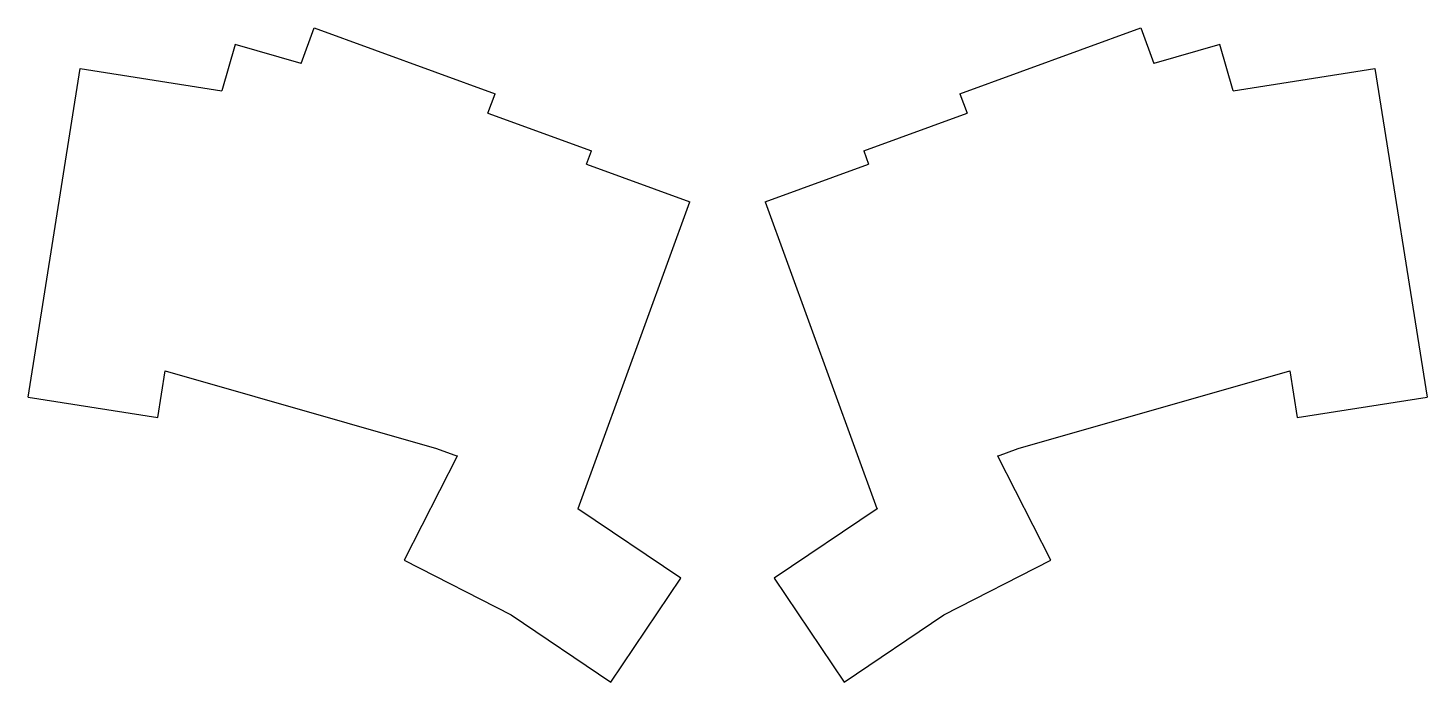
# Model space of a CAD drawing. Header units: millimetres. Extents: x 48 to 277, y -183 to -76.
import ezdxf

# ---------------------------------------------------------------- set-up
doc = ezdxf.new("R2010")
doc.units = ezdxf.units.MM

msp = doc.modelspace()

# ---------------------------------------------------------------- linework, layer by layer
for p, q in [((92.27, -81.99), (94.4, -76.16)), ((94.4, -76.16), (124, -86.93)), ((200.1, -86.93), (229.7, -76.16)), ((229.7, -76.16), (231.82, -81.99)), ((81.44, -78.88), (79.26, -86.46)), ((92.27, -81.99), (81.44, -78.88)), ((242.66, -78.88), (231.82, -81.99)), ((244.83, -86.46), (242.66, -78.88)), ((47.55, -136.61), (56.07, -82.78)), ((56.07, -82.78), (79.26, -86.46)), ((244.83, -86.46), (268.02, -82.78)), ((268.02, -82.78), (276.55, -136.61)), ((122.84, -90.11), (124, -86.93)), ((200.1, -86.93), (201.25, -90.11)), ((122.84, -90.11), (139.76, -96.26)), ((184.34, -96.26), (201.25, -90.11)), ((138.95, -98.49), (139.76, -96.26)), ((184.34, -96.26), (185.15, -98.49)), ((138.95, -98.49), (155.86, -104.65)), ((168.23, -104.65), (185.15, -98.49)), ((137.59, -154.84), (155.86, -104.65)), ((168.23, -104.65), (186.5, -154.84)), ((68.78, -139.98), (70, -132.3)), ((70, -132.3), (114.44, -145.04)), ((209.65, -145.04), (254.1, -132.3)), ((254.1, -132.3), (255.31, -139.98)), ((47.55, -136.61), (68.78, -139.98)), ((255.31, -139.98), (276.55, -136.61)), ((117.82, -146.29), (109.13, -163.35)), ((114.44, -145.04), (117.83, -146.28)), ((117.83, -146.28), (117.82, -146.29)), ((206.26, -146.28), (209.65, -145.04)), ((206.27, -146.29), (206.26, -146.28)), ((214.96, -163.35), (206.27, -146.29)), ((137.57, -154.91), (137.58, -154.88)), ((154.43, -166.29), (137.57, -154.91)), ((137.58, -154.88), (137.6, -154.85)), ((137.6, -154.85), (137.59, -154.84)), ((186.53, -154.91), (169.66, -166.29)), ((186.5, -154.84), (186.5, -154.85)), ((186.5, -154.85), (186.52, -154.88)), ((186.52, -154.88), (186.53, -154.91)), ((109.13, -163.35), (126.66, -172.28)), ((197.43, -172.28), (214.96, -163.35)), ((142.97, -183.28), (154.43, -166.29)), ((169.66, -166.29), (181.12, -183.28)), ((126.66, -172.28), (142.97, -183.28)), ((181.12, -183.28), (197.43, -172.28))]:
    msp.add_line(p, q)

doc.saveas('drawing.dxf')
